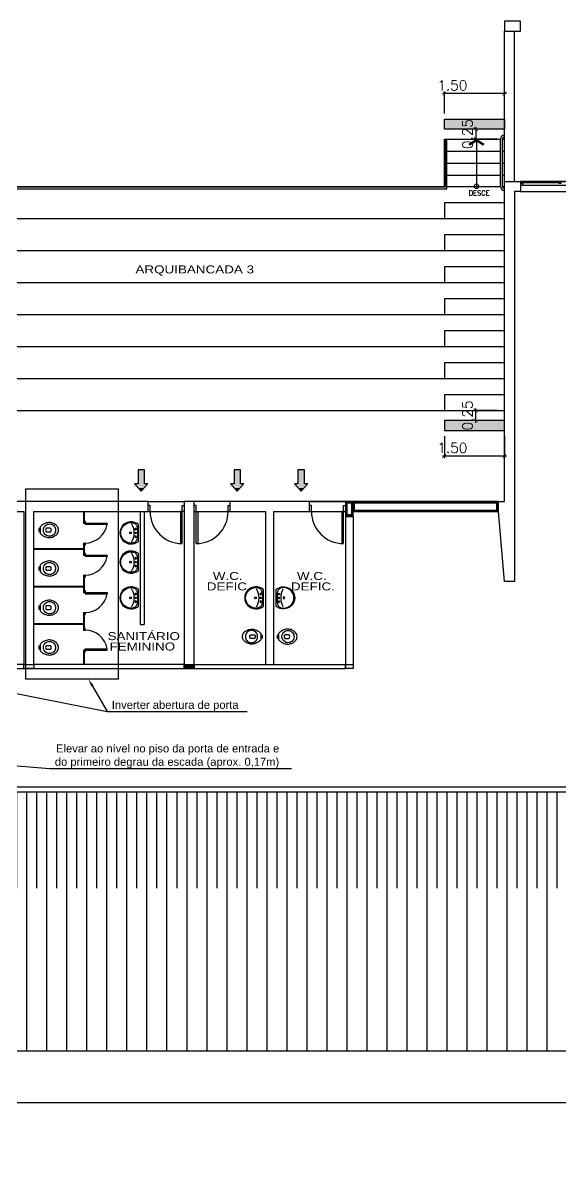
# Model space of a CAD drawing. Header units: millimetres. Extents: x 2541 to 2655, y 1921 to 2005.
# Drawn here: x 2601.49 to 2614.91, y 1921.32 to 1949.77 of the extents above; entities that cross this region are included whole.
import ezdxf
from ezdxf import colors
from ezdxf.entities.mleader import LeaderData, LeaderLine
from ezdxf.enums import TextEntityAlignment as Align
from ezdxf.math import Vec2, Vec3

# ---------------------------------------------------------------- set-up
doc = ezdxf.new("R2010")
doc.units = ezdxf.units.MM
for name, color, linetype in [('2', 7, 'Continuous'), ('3', 7, 'Continuous'), ('7', 8, 'Continuous'), ('EQUIP', 7, 'Continuous'), ('EQUIP_I', 7, 'Continuous'), ('INST NEO - Cotas', 8, 'Continuous'), ('INST NEO - Piso T Alerta', 50, 'Continuous'), ('INST NEO - Proj Original', 253, 'Continuous'), ('INST NEO - Sinal Placas', 30, 'Continuous'), ('INST NEO - Sinal+Texto', 10, 'Continuous')]:
    doc.layers.add(name, color=color, linetype=linetype)
doc.styles.add('arial', font='arial.ttf')
doc.styles.add('Letra 50MS', font='romans.shx', dxfattribs={"height": 0.075})
doc.styles.add('REGUA100', font='simplex.shx', dxfattribs={"width": 0.7})
doc.styles.add('STYLE19', font='arial.ttf', dxfattribs={"width": 1.2})
doc.styles.add('STYLE9', font='arial.ttf', dxfattribs={"width": 1.2})
doc.dimstyles.new('Cota50', dxfattribs={"dimtxt": 0.075, "dimasz": 0.1, "dimexe": 0.05, "dimexo": 0.05, "dimgap": 0.1, "dimtad": 1, "dimzin": 1, "dimdsep": 46, "dimtxsty": 'Letra 50MS', "dimblk": 'ARCHTICK', "dimcen": 0, "dimdle": 0.05, "dimclrd": 256, "dimclre": 256, "dimclrt": 1, "dimadec": 0, "dimazin": 0, "dimtfac": 1, "dimtmove": 0, "dimatfit": 3, "dimldrblk": 'ARCHTICK', "dimfxl": 1, "dimtolj": 1, "dimtzin": 0, "dimarcsym": 0})

# ---------------------------------------------------------------- blocks, each defined once
blk = doc.blocks.new('SAP7S__2')
at = {"layer": 'EQUIP', "color": 0, "linetype": 'ByBlock'}
blk.add_lwpolyline([(-4.4, -13), (-6.9, -13), (-7.4, -13, 0.207706), (-8.2, -13.3, 0.059368), (-13.2, -19, 0.082654), (-17.8, -29, 0.104255), (-18.6, -39, 0.107708), (-15.2, -49, 0.088187), (-9, -56, 0.163426), (0, -59, 0.163426), (9, -56, 0.088187), (15.2, -49, 0.107708), (18.6, -39, 0.104255), (17.8, -29, 0.082654), (13.2, -19, 0.059368), (8.2, -13.3, 0.207706), (7.4, -13), (6.9, -13), (4.4, -13, -0.380199), (3.6, -12.2), (3.6, -11.1, -0.087349), (3.7, -10.7, 0.172037), (3.7, -9.8, 0.102747), (3.6, -9.6, 0.167994), (3.1, -9.5), (0, -9.5), (-3.2, -9.5, 0.167994), (-3.6, -9.6, 0.102747), (-3.7, -9.8, 0.172037), (-3.7, -10.7, -0.087349), (-3.6, -11.1), (-3.6, -12.2, -0.380199)], format="xyb", close=True, dxfattribs=at)
at = {"layer": 'EQUIP_I'}
blk.add_line((4.4, -13), (-4.4, -13), dxfattribs=at)
for points in [[(0, -21.2, -0.268395), (13.3, -29, -0.179674), (15.1, -39, -0.170707), (10, -48, -0.179561), (0, -51.7, -0.179561), (-10, -48, -0.170707), (-15.1, -39, -0.179674), (-13.3, -29, -0.268395)], [(-3, -40.3, 0.183333), (3, -40.3, 0.302776), (4.4, -38), (4.4, -28.4, 0.370787), (-4.5, -28.4), (-4.5, -38, 0.302776)]]:
    blk.add_lwpolyline(points, format="xyb", close=True, dxfattribs=at)
blk = doc.blocks.new('SAL91CS2')
at = {"layer": 'EQUIP', "color": 0, "linetype": 'ByBlock'}
blk.add_lwpolyline([(0, -46.5, -0.404815), (-27.6, -19.6, -0.176085), (-21.5, -0.4, -0.232056), (-20.7, 0), (0, 0), (20.7, 0, -0.232056), (21.5, -0.4, -0.176085), (27.6, -19.6, -0.404715), (0, -46.5)], format="xyb", dxfattribs=at)
at = {"layer": 'EQUIP_I'}
for points in [[(0, -44.4, 0.404815), (25.6, -19.5, 0.074583), (25, -12.5, 0.158422), (21.3, -6.5, 0.150216), (15, -3.5, 0.021002), (6, -2.5, 0.008328), (0, -2.3, 0.008328), (-6, -2.5, 0.021002), (-15, -3.5, 0.150216), (-21.3, -6.5, 0.158422), (-25, -12.5, 0.074583), (-25.6, -19.5, 0.404815)], [(0, -21.8, 1), (0, -17.2, 1)], [(0, -8.7, 1), (0, -5.1, 1)]]:
    blk.add_lwpolyline(points, format="xyb", close=True, dxfattribs=at)
blk.add_lwpolyline([(22.8, -17.5, 0.040596), (21, -16.5, 0.125199), (0, -11.5, 0.125199), (-21, -16.5, 0.040596), (-22.8, -17.5)], format="xyb", dxfattribs=at)
for centre in [(-9.5, -6.9), (9.5, -6.9)]:
    blk.add_circle(centre, 1.75, dxfattribs=at)
blk = doc.blocks.new('_ArchTick')
at = {"color": 0, "const_width": 0.15}
blk.add_lwpolyline([(-0.5, -0.5), (0.5, 0.5)], dxfattribs=at)
blk = doc.blocks.new('*D184')
at = {"layer": 'INST NEO - Cotas', "lineweight": -2, "transparency": 16777216}
for p, q in [((2613.349, 1940.079), (2612.751, 1940.079)), ((2612.801, 1939.779), (2612.801, 1940.129)), ((2613.349, 1939.829), (2612.751, 1939.829))]:
    blk.add_line(p, q, dxfattribs=at)
at = {"layer": 'INST NEO - Cotas', "lineweight": -2, "transparency": 16777216, "xscale": 0.1, "yscale": 0.1, "zscale": 0.1}
for p, rotation in [((2612.801, 1940.079), 90), ((2612.801, 1939.829), 270)]:
    blk.add_blockref('_ArchTick', p, dxfattribs=dict(at, rotation=rotation))
at = {"layer": 'INST NEO - Cotas', "color": 1, "transparency": 16777216, "insert": (2612.596, 1939.954), "char_height": 0.075, "attachment_point": 5, "rotation": 90, "style": 'Letra 50MS'}
blk.add_mtext('\\A1;{\\H3.33333x;0.25}', dxfattribs=at)
blk = doc.blocks.new('*D185')
at = {"layer": 'INST NEO - Cotas', "lineweight": -2, "transparency": 16777216}
for p, q in [((2612.017, 1939.44), (2612.017, 1938.89)), ((2613.517, 1939.44), (2613.517, 1938.89)), ((2613.567, 1938.94), (2611.967, 1938.94))]:
    blk.add_line(p, q, dxfattribs=at)
at = {"layer": 'INST NEO - Cotas', "lineweight": -2, "transparency": 16777216, "xscale": 0.1, "yscale": 0.1, "zscale": 0.1, "rotation": 180}
blk.add_blockref('_ArchTick', (2612.017, 1938.94), dxfattribs=at)
at = {"layer": 'INST NEO - Cotas', "lineweight": -2, "transparency": 16777216, "xscale": 0.1, "yscale": 0.1, "zscale": 0.1}
blk.add_blockref('_ArchTick', (2613.517, 1938.94), dxfattribs=at)
at = {"layer": 'INST NEO - Cotas', "color": 1, "transparency": 16777216, "insert": (2612.216, 1939.145), "char_height": 0.075, "attachment_point": 5, "style": 'Letra 50MS'}
blk.add_mtext('\\A1;{\\H3.33333x;1.50}', dxfattribs=at)
blk = doc.blocks.new('*D186')
at = {"layer": 'INST NEO - Cotas', "lineweight": -2, "transparency": 16777216}
for p, q in [((2612.801, 1947.159), (2612.801, 1946.809)), ((2613.349, 1947.109), (2612.751, 1947.109)), ((2613.349, 1946.859), (2612.751, 1946.859))]:
    blk.add_line(p, q, dxfattribs=at)
at = {"layer": 'INST NEO - Cotas', "lineweight": -2, "transparency": 16777216, "xscale": 0.1, "yscale": 0.1, "zscale": 0.1}
for p, rotation in [((2612.801, 1947.109), 90), ((2612.801, 1946.859), 270)]:
    blk.add_blockref('_ArchTick', p, dxfattribs=dict(at, rotation=rotation))
at = {"layer": 'INST NEO - Cotas', "color": 1, "transparency": 16777216, "insert": (2612.596, 1946.984), "char_height": 0.075, "attachment_point": 5, "rotation": 90, "style": 'Letra 50MS'}
blk.add_mtext('\\A1;{\\H3.33333x;0.25}', dxfattribs=at)
blk = doc.blocks.new('*D187')
at = {"layer": 'INST NEO - Cotas', "lineweight": -2, "transparency": 16777216}
for p, q in [((2612.017, 1947.498), (2612.017, 1948.048)), ((2613.517, 1947.498), (2613.517, 1948.048)), ((2613.567, 1947.998), (2611.967, 1947.998))]:
    blk.add_line(p, q, dxfattribs=at)
at = {"layer": 'INST NEO - Cotas', "lineweight": -2, "transparency": 16777216, "xscale": 0.1, "yscale": 0.1, "zscale": 0.1, "rotation": 180}
blk.add_blockref('_ArchTick', (2612.017, 1947.998), dxfattribs=at)
at = {"layer": 'INST NEO - Cotas', "lineweight": -2, "transparency": 16777216, "xscale": 0.1, "yscale": 0.1, "zscale": 0.1}
blk.add_blockref('_ArchTick', (2613.517, 1947.998), dxfattribs=at)
at = {"layer": 'INST NEO - Cotas', "color": 1, "transparency": 16777216, "insert": (2612.216, 1948.203), "char_height": 0.075, "attachment_point": 5, "style": 'Letra 50MS'}
blk.add_mtext('\\A1;{\\H3.33333x;1.50}', dxfattribs=at)

msp = doc.modelspace()

# ---------------------------------------------------------------- hatches: boundary and pattern name
at = {"layer": 'INST NEO - Piso T Alerta'}
h = msp.add_hatch(color=256, dxfattribs=at)
h.dxf.hatch_style = 1
h.paths.add_polyline_path([(2612.017, 1947.109), (2612.017, 1947.359), (2613.517, 1947.359), (2613.517, 1947.109)])
h = msp.add_hatch(color=256, dxfattribs=at)
h.dxf.hatch_style = 1
h.paths.add_polyline_path([(2612.017, 1939.829), (2612.017, 1939.579), (2613.517, 1939.579), (2613.517, 1939.829)])
at = {"layer": 'INST NEO - Proj Original'}
h = msp.add_hatch(dxfattribs=at)
h.set_pattern_fill('LINE', color=256, scale=2, angle=90, style=0)
h.set_pattern_definition([(90, (2535.58893, 1915.30814), (-0.25, 2e-17), [])])
h.paths.add_polyline_path([(2613.642, 1928.147), (2613.642, 1930.549), (2597.767, 1930.549), (2597.767, 1928.147)])
h.paths.add_polyline_path([(2617.642, 1928.147), (2617.642, 1930.549), (2613.642, 1930.549), (2613.642, 1928.147)])
h.paths.add_polyline_path([(2625.517, 1928.147), (2625.517, 1930.549), (2617.642, 1930.549), (2617.642, 1928.147)])
h = msp.add_hatch(dxfattribs=at)
h.set_pattern_fill('LINE', color=256, scale=4, angle=90, style=0)
h.set_pattern_definition([(90, (2535.58893, 1915.30814), (-0.5, 3e-17), [])])
h.paths.add_polyline_path([(2597.767, 1928.147), (2597.767, 1924.079), (2613.642, 1924.079), (2613.642, 1928.147)])
h.paths.add_polyline_path([(2613.642, 1924.079), (2617.642, 1924.079), (2617.642, 1928.147), (2613.642, 1928.147)])
h.paths.add_polyline_path([(2617.642, 1928.147), (2617.642, 1924.079), (2625.517, 1924.079), (2625.517, 1928.147)])
h.paths.add_polyline_path([(2602.58, 1922.699), (2629.93, 1922.699), (2629.93, 1924.343), (2602.58, 1924.343)], flags=9)
h.paths.add_polyline_path([(2602.661, 1921.32), (2610.228, 1921.32), (2610.228, 1922.92), (2602.661, 1922.92)], flags=9)
at = {"layer": 'INST NEO - Sinal Placas'}
h = msp.add_hatch(color=256, dxfattribs=at)
h.dxf.hatch_style = 1
h.paths.add_polyline_path([(2604.385, 1938.128), (2604.279, 1938.247), (2604.366, 1938.247), (2604.366, 1938.599), (2604.526, 1938.599), (2604.526, 1938.247), (2604.613, 1938.247), (2604.507, 1938.128)])
h = msp.add_hatch(color=256, dxfattribs=at)
h.dxf.hatch_style = 1
h.paths.add_polyline_path([(2606.781, 1938.128), (2606.676, 1938.247), (2606.763, 1938.247), (2606.763, 1938.599), (2606.923, 1938.599), (2606.923, 1938.247), (2607.01, 1938.247), (2606.904, 1938.128)])
h = msp.add_hatch(color=256, dxfattribs=at)
h.dxf.hatch_style = 1
h.paths.add_polyline_path([(2608.38, 1938.128), (2608.274, 1938.247), (2608.361, 1938.247), (2608.361, 1938.599), (2608.521, 1938.599), (2608.521, 1938.247), (2608.608, 1938.247), (2608.503, 1938.128)])
h = msp.add_hatch(color=7, dxfattribs=at)
h.dxf.hatch_style = 1
h.paths.add_polyline_path([(2604.385, 1938.128), (2604.507, 1938.128), (2604.446, 1938.059)])
h = msp.add_hatch(color=7, dxfattribs=at)
h.dxf.hatch_style = 1
h.paths.add_polyline_path([(2606.781, 1938.128), (2606.904, 1938.128), (2606.843, 1938.059)])
h = msp.add_hatch(color=7, dxfattribs=at)
h.dxf.hatch_style = 1
h.paths.add_polyline_path([(2608.38, 1938.128), (2608.503, 1938.128), (2608.441, 1938.059)])

# ---------------------------------------------------------------- linework, layer by layer
at = {"layer": '2'}
for p, q in [((2603.042, 1937.267), (2603.042, 1937.237)), ((2603.042, 1937.267), (2603.592, 1937.267)), ((2603.042, 1937.237), (2603.592, 1937.237)), ((2603.592, 1937.267), (2603.592, 1937.237)), ((2603.042, 1936.467), (2603.042, 1936.437)), ((2603.042, 1936.467), (2603.592, 1936.467)), ((2603.042, 1936.437), (2603.592, 1936.437)), ((2603.592, 1936.467), (2603.592, 1936.437)), ((2603.042, 1935.529), (2603.042, 1935.499)), ((2603.042, 1935.529), (2603.592, 1935.529)), ((2603.042, 1935.499), (2603.592, 1935.499)), ((2603.592, 1935.529), (2603.592, 1935.499)), ((2603.042, 1934.092), (2603.042, 1934.122)), ((2603.042, 1934.122), (2603.592, 1934.122)), ((2603.042, 1934.092), (2603.592, 1934.092)), ((2603.592, 1934.092), (2603.592, 1934.122))]:
    msp.add_line(p, q, dxfattribs=at)
at = {"layer": '3'}
for p, q in [((2602.992, 1937.317), (2603.042, 1937.317)), ((2602.992, 1937.267), (2603.042, 1937.267)), ((2602.992, 1936.767), (2603.042, 1936.767)), ((2602.992, 1936.717), (2603.042, 1936.717)), ((2602.992, 1936.517), (2603.042, 1936.517)), ((2602.992, 1936.467), (2603.042, 1936.467)), ((2602.992, 1935.967), (2603.042, 1935.967)), ((2602.992, 1935.917), (2603.042, 1935.917)), ((2602.992, 1935.579), (2603.042, 1935.579)), ((2602.992, 1935.529), (2603.042, 1935.529)), ((2602.992, 1935.029), (2603.042, 1935.029)), ((2602.992, 1934.979), (2603.042, 1934.979)), ((2602.992, 1934.642), (2603.042, 1934.642)), ((2602.992, 1934.592), (2603.042, 1934.592)), ((2602.992, 1934.092), (2603.042, 1934.092)), ((2602.992, 1934.042), (2603.042, 1934.042))]:
    msp.add_line(p, q, dxfattribs=at)
at = {"layer": '3', "const_width": 0.05}
for points in [[(2603.017, 1937.317), (2603.017, 1937.267)], [(2603.017, 1936.767), (2603.017, 1936.717)], [(2603.017, 1936.517), (2603.017, 1936.467)], [(2603.017, 1935.967), (2603.017, 1935.917)], [(2603.017, 1935.579), (2603.017, 1935.529)], [(2603.017, 1935.029), (2603.017, 1934.979)], [(2603.017, 1934.592), (2603.017, 1934.642)], [(2603.017, 1934.042), (2603.017, 1934.092)]]:
    msp.add_lwpolyline(points, dxfattribs=at)
at = {"layer": '7'}
for p, q in [((2603.042, 1937.317), (2603.042, 1937.267)), ((2603.042, 1936.767), (2603.042, 1936.717)), ((2603.042, 1936.517), (2603.042, 1936.467)), ((2603.042, 1935.967), (2603.042, 1935.917)), ((2603.042, 1935.579), (2603.042, 1935.529)), ((2603.042, 1935.029), (2603.042, 1934.979)), ((2603.042, 1934.592), (2603.042, 1934.642)), ((2603.042, 1934.042), (2603.042, 1934.092))]:
    msp.add_line(p, q, dxfattribs=at)
for centre, start, end in [((2603.042, 1937.323), 270, 351.0308), ((2603.042, 1936.523), 270, 351.0308), ((2603.042, 1935.586), 270, 351.0308), ((2603.042, 1934.035), 8.9692, 90)]:
    msp.add_arc(centre, 0.557, start, end, dxfattribs=at)
at = {"layer": 'INST NEO - Piso T Alerta', "color": 7}
for points in [[(2613.517, 1947.359), (2613.517, 1947.109), (2612.017, 1947.109), (2612.017, 1947.359)], [(2613.517, 1939.579), (2613.517, 1939.829), (2612.017, 1939.829), (2612.017, 1939.579)]]:
    msp.add_lwpolyline(points, close=True, dxfattribs=at)
at = {"layer": 'INST NEO - Proj Original'}
for p, q in [((2613.517, 1945.804), (2613.517, 1949.554)), ((2613.767, 1945.804), (2613.767, 1949.554)), ((2612.82, 1946.869), (2612.82, 1945.679)), ((2613.417, 1945.679), (2613.417, 1946.859)), ((2613.467, 1945.679), (2613.467, 1946.859)), ((2612.017, 1946.559), (2612.037, 1946.559)), ((2612.077, 1946.559), (2613.417, 1946.559)), ((2613.467, 1946.559), (2613.517, 1946.559)), ((2612.017, 1946.259), (2612.037, 1946.259)), ((2612.077, 1946.259), (2613.417, 1946.259)), ((2613.467, 1946.259), (2613.517, 1946.259)), ((2612.017, 1945.959), (2612.037, 1945.959)), ((2612.077, 1945.959), (2613.417, 1945.959)), ((2613.467, 1945.959), (2613.517, 1945.959)), ((2613.917, 1945.804), (2619.642, 1945.804)), ((2613.917, 1945.804), (2613.917, 1945.554)), ((2615.867, 1945.804), (2613.967, 1945.804)), ((2614.862, 1945.784), (2613.992, 1945.784)), ((2614.862, 1945.784), (2613.992, 1945.784)), ((2614.862, 1945.784), (2613.992, 1945.784)), ((2614.862, 1945.774), (2613.992, 1945.774)), ((2614.862, 1945.774), (2613.992, 1945.774)), ((2614.862, 1945.774), (2613.992, 1945.774)), ((2614.862, 1945.764), (2613.992, 1945.764)), ((2614.862, 1945.764), (2613.992, 1945.764)), ((2614.862, 1945.764), (2613.992, 1945.764)), ((2613.917, 1945.554), (2619.642, 1945.554)), ((2613.917, 1945.554), (2615.917, 1945.554)), ((2615.867, 1945.704), (2613.967, 1945.704)), ((2612.017, 1945.279), (2612.017, 1944.879)), ((2612.017, 1945.279), (2613.517, 1945.279)), ((2569.767, 1944.879), (2613.517, 1944.879)), ((2612.017, 1944.479), (2613.517, 1944.479)), ((2612.017, 1944.479), (2612.017, 1944.079)), ((2569.767, 1944.079), (2613.517, 1944.079)), ((2612.017, 1943.679), (2613.517, 1943.679)), ((2612.017, 1943.679), (2612.017, 1943.279)), ((2569.767, 1943.279), (2613.517, 1943.279)), ((2612.017, 1942.879), (2613.517, 1942.879)), ((2612.017, 1942.879), (2612.017, 1942.479)), ((2569.767, 1942.479), (2613.517, 1942.479)), ((2612.017, 1942.079), (2613.517, 1942.079)), ((2612.017, 1942.079), (2612.017, 1941.679)), ((2569.767, 1941.679), (2613.517, 1941.679)), ((2612.017, 1941.279), (2613.517, 1941.279)), ((2612.017, 1941.279), (2612.017, 1940.879)), ((2569.767, 1940.879), (2613.517, 1940.879)), ((2612.017, 1940.479), (2613.517, 1940.479)), ((2612.017, 1940.479), (2612.017, 1940.079)), ((2600.575, 1940.079), (2613.517, 1940.079)), ((2605.767, 1937.554), (2605.767, 1937.804)), ((2606.667, 1937.554), (2606.667, 1937.804)), ((2608.647, 1937.554), (2608.647, 1937.804)), ((2609.547, 1937.774), (2609.547, 1937.482)), ((2604.417, 1937.554), (2604.417, 1934.729)), ((2604.517, 1937.554), (2604.517, 1934.729)), ((2604.667, 1937.554), (2605.467, 1937.554)), ((2607.557, 1933.729), (2607.557, 1937.554)), ((2607.757, 1933.729), (2607.757, 1937.554)), ((2608.697, 1937.554), (2609.497, 1937.554)), ((2609.547, 1937.434), (2609.547, 1933.629)), ((2609.737, 1937.434), (2609.737, 1933.629)), ((2604.417, 1934.729), (2604.517, 1934.729)), ((2605.767, 1933.729), (2609.547, 1933.729)), ((2605.767, 1933.629), (2609.547, 1933.629)), ((2609.737, 1933.629), (2609.547, 1933.629)), ((2597.637, 1930.679), (2625.517, 1930.679)), ((2597.767, 1930.549), (2625.517, 1930.549)), ((2597.767, 1924.079), (2625.517, 1924.079))]:
    msp.add_line(p, q, dxfattribs=at)
for points in [[(2540.537, 2004.876), (2654.937, 2004.876), (2654.937, 1922.776), (2540.537, 1922.776)], [(2613.517, 1949.554), (2613.917, 1949.554), (2613.917, 1949.804), (2613.517, 1949.804)], [(2613.967, 1945.804), (2613.917, 1945.804), (2613.917, 1945.759), (2613.967, 1945.759)], [(2613.967, 1945.764), (2613.992, 1945.764), (2613.992, 1945.784), (2613.967, 1945.784)], [(2613.967, 1945.764), (2613.992, 1945.764), (2613.992, 1945.784), (2613.967, 1945.784)], [(2613.967, 1945.764), (2613.992, 1945.764), (2613.992, 1945.784), (2613.967, 1945.784)], [(2613.967, 1945.764), (2613.992, 1945.764), (2613.992, 1945.784), (2613.967, 1945.784)], [(2613.967, 1945.764), (2613.992, 1945.764), (2613.992, 1945.784), (2613.967, 1945.784)], [(2613.967, 1945.764), (2613.992, 1945.764), (2613.992, 1945.784), (2613.967, 1945.784)], [(2614.887, 1945.784), (2614.862, 1945.784), (2614.862, 1945.764), (2614.887, 1945.764)], [(2614.887, 1945.784), (2614.862, 1945.784), (2614.862, 1945.764), (2614.887, 1945.764)], [(2614.887, 1945.784), (2614.862, 1945.784), (2614.862, 1945.764), (2614.887, 1945.764)], [(2614.937, 1945.804), (2614.887, 1945.804), (2614.887, 1945.759), (2614.937, 1945.759)], [(2609.737, 1937.804), (2609.547, 1937.804), (2609.547, 1937.434), (2609.737, 1937.434)], [(2605.467, 1936.754), (2605.467, 1937.554), (2605.427, 1937.554), (2605.427, 1936.754)], [(2605.817, 1936.754), (2605.817, 1937.554), (2605.857, 1937.554), (2605.857, 1936.754)], [(2609.497, 1936.754), (2609.497, 1937.554), (2609.457, 1937.554), (2609.457, 1936.754)], [(2601.517, 1933.729), (2601.767, 1933.729), (2601.767, 1933.629), (2601.517, 1933.629)], [(2605.517, 1933.729), (2605.767, 1933.729), (2605.767, 1933.629), (2605.517, 1933.629)], [(2609.547, 1933.729), (2609.737, 1933.729), (2609.737, 1933.629), (2609.547, 1933.629)]]:
    msp.add_lwpolyline(points, close=True, dxfattribs=at)
for points in [[(2569.867, 1946.879), (2571.267, 1946.879), (2571.267, 1945.679), (2612.037, 1945.679)], [(2612.017, 1945.679), (2612.017, 1946.859), (2613.417, 1946.859)], [(2613.467, 1946.859), (2613.517, 1946.859)], [(2613.517, 1945.804), (2613.917, 1945.804), (2613.917, 1945.554), (2613.767, 1945.554), (2613.767, 1945.554), (2613.767, 1935.804), (2613.517, 1935.804), (2613.367, 1937.554), (2613.367, 1937.804), (2613.517, 1937.804), (2613.517, 1945.804)], [(2613.927, 1945.804), (2613.967, 1945.804), (2613.967, 1945.704), (2613.917, 1945.704)], [(2612.077, 1945.679), (2613.417, 1945.679)], [(2613.467, 1945.679), (2613.517, 1945.679)], [(2613.367, 1937.804), (2605.767, 1937.804), (2605.517, 1937.804), (2605.517, 1933.729), (2601.767, 1933.729), (2601.767, 1937.554), (2604.617, 1937.554), (2604.617, 1937.804), (2598.667, 1937.804), (2598.667, 1937.554), (2601.517, 1937.554), (2601.517, 1933.729), (2597.767, 1933.729), (2597.767, 1937.804), (2597.517, 1937.804), (2597.517, 1933.629), (2605.767, 1933.629), (2605.767, 1937.554), (2607.557, 1937.554)], [(2604.617, 1937.804), (2604.617, 1937.804), (2605.517, 1937.804), (2605.517, 1937.804)], [(2608.647, 1937.804), (2608.647, 1937.804), (2609.547, 1937.804), (2609.547, 1937.804)], [(2604.617, 1937.554), (2604.667, 1937.554), (2604.667, 1937.704), (2604.617, 1937.704)], [(2605.517, 1937.554), (2605.467, 1937.554), (2605.467, 1937.704), (2605.517, 1937.704)], [(2605.767, 1937.554), (2605.817, 1937.554), (2605.817, 1937.704), (2605.767, 1937.704)], [(2606.667, 1937.554), (2606.617, 1937.554), (2606.617, 1937.704), (2606.667, 1937.704)], [(2607.757, 1937.554), (2609.547, 1937.554)], [(2608.647, 1937.554), (2608.697, 1937.554), (2608.697, 1937.704), (2608.647, 1937.704)], [(2609.547, 1937.554), (2609.497, 1937.554), (2609.497, 1937.704), (2609.547, 1937.704)], [(2609.737, 1937.554), (2613.367, 1937.554)]]:
    msp.add_lwpolyline(points, dxfattribs=at)
msp.add_lwpolyline([(2612.037, 1946.819), (2612.037, 1945.659), (2571.247, 1945.659), (2571.247, 1946.839, 1), (2571.207, 1946.839), (2571.207, 1945.619), (2612.077, 1945.619), (2612.077, 1946.819, 1)], format="xyb", close=True, dxfattribs=at)
for points, const_width in [([(2609.707, 1937.774), (2609.577, 1937.774), (2609.577, 1937.464), (2609.707, 1937.464)], 0.05), ([(2609.767, 1937.774), (2613.33, 1937.774), (2613.33, 1937.584), (2609.767, 1937.584)], 0.04), ([(2605.547, 1933.699), (2605.737, 1933.699), (2605.737, 1933.659), (2605.547, 1933.659)], 0.05)]:
    msp.add_lwpolyline(points, close=True, dxfattribs=dict(at, const_width=const_width))
at = {"layer": 'INST NEO - Proj Original', "const_width": 0.05}
for points in [[(2603.017, 1937.554), (2603.017, 1937.317)], [(2601.767, 1936.617), (2603.017, 1936.617)], [(2603.017, 1936.717), (2603.017, 1936.517)], [(2603.017, 1935.917), (2603.017, 1935.579)], [(2601.767, 1935.679), (2603.017, 1935.679)], [(2603.017, 1934.979), (2603.017, 1934.642)], [(2601.767, 1934.742), (2603.017, 1934.742)], [(2603.017, 1934.042), (2603.017, 1933.729)]]:
    msp.add_lwpolyline(points, dxfattribs=at)
at = {"layer": 'INST NEO - Proj Original'}
msp.add_circle((2612.82, 1945.679), 0.0562, dxfattribs=at)
for centre, radius, start, end in [((2613.517, 1946.859), 0.1, 90, 180), ((2613.517, 1946.859), 0.05, 90, 180), ((2613.517, 1945.679), 0.1, 180, 270), ((2613.517, 1945.679), 0.05, 180, 270), ((2605.467, 1937.554), 0.8, 180, 270), ((2605.817, 1937.554), 0.8, 270, 0), ((2609.497, 1937.554), 0.8, 180, 270)]:
    msp.add_arc(centre, radius, start, end, dxfattribs=at)
for points in [[(2612.82, 1946.869), (2612.62, 1946.743), (2612.82, 1946.798), (2612.651, 1946.692)], [(2612.82, 1946.869), (2613.02, 1946.743), (2612.82, 1946.798), (2612.988, 1946.692)]]:
    msp.add_solid(points, dxfattribs=at)
at = {"layer": 'INST NEO - Sinal Placas', "color": 7}
for p, q in [((2604.385, 1938.128), (2604.507, 1938.128)), ((2606.781, 1938.128), (2606.904, 1938.128)), ((2608.38, 1938.128), (2608.503, 1938.128))]:
    msp.add_line(p, q, dxfattribs=at)
for points in [[(2604.613, 1938.247), (2604.526, 1938.247), (2604.526, 1938.599), (2604.366, 1938.599), (2604.366, 1938.247), (2604.279, 1938.247), (2604.446, 1938.059)], [(2607.01, 1938.247), (2606.923, 1938.247), (2606.923, 1938.599), (2606.763, 1938.599), (2606.763, 1938.247), (2606.676, 1938.247), (2606.843, 1938.059)], [(2608.608, 1938.247), (2608.521, 1938.247), (2608.521, 1938.599), (2608.361, 1938.599), (2608.361, 1938.247), (2608.274, 1938.247), (2608.441, 1938.059)]]:
    msp.add_lwpolyline(points, close=True, dxfattribs=at)
at = {"layer": 'INST NEO - Sinal+Texto'}
msp.add_lwpolyline([(2601.565, 1938.123), (2603.869, 1938.123), (2603.869, 1933.367), (2601.565, 1933.367)], close=True, dxfattribs=at)
at = {"layer": 'INST NEO - Sinal+Texto', "color": 10, "linetype": 'ByBlock', "lineweight": -2}
msp.add_lwpolyline([(2599.431, 1933.382), (2603.597, 1932.557)], dxfattribs=at)

# ---------------------------------------------------------------- block references
at = {"layer": 'INST NEO - Proj Original'}
for name, p, xscale, yscale, zscale, rotation in [('SAP7S__2', (2601.789, 1937.091), 0.01000000000021828, 0.01000000000021828, 0.01000000000021828, 90), ('SAL91CS2', (2604.376, 1937.02), -0.009999999999990905, 0.009999999999990905, 0.009999999999990905, 270), ('SAL91CS2', (2604.376, 1936.291), -0.009999999999990905, 0.009999999999990905, 0.009999999999990905, 270), ('SAP7S__2', (2601.789, 1936.131), 0.01000000000021828, 0.01000000000021828, 0.01000000000021828, 90), ('SAL91CS2', (2604.376, 1935.397), -0.009999999999990905, 0.009999999999990905, 0.009999999999990905, 270), ('SAL91CS2', (2607.496, 1935.397), -0.009999999999990905, 0.009999999999990905, 0.009999999999990905, 270), ('SAL91CS2', (2607.816, 1935.397), 0.009999999999990905, 0.009999999999990905, 0.009999999999990905, 90), ('SAP7S__2', (2601.789, 1935.151), 0.01000000000021828, 0.01000000000021828, 0.01000000000021828, 90), ('SAP7S__2', (2601.789, 1934.157), 0.01000000000021828, 0.01000000000021828, 0.01000000000021828, 90), ('SAP7S__2', (2607.564, 1934.429), -0.01000000000021828, 0.01000000000021828, 0.01, 270), ('SAP7S__2', (2607.747, 1934.429), 0.01000000000021828, 0.01000000000021828, 0.01000000000021828, 90)]:
    msp.add_blockref(name, p, dxfattribs=dict(at, xscale=xscale, yscale=yscale, zscale=zscale, rotation=rotation))

# ---------------------------------------------------------------- texts
at = {"layer": 'INST NEO - Proj Original', "style": 'REGUA100'}
msp.add_text('DESCE', height=0.12, dxfattribs=at).set_placement((2612.629, 1945.512), align=Align.MIDDLE_LEFT)
at = {"layer": 'INST NEO - Proj Original', "width": 1.2}
for s, style, p in [('ARQUIBANCADA 3', 'STYLE19', (2604.301, 1943.504)), ('DEFIC.', 'STYLE19', (2606.083, 1935.583)), ('W.C.', 'STYLE9', (2606.234, 1935.844)), ('DEFIC.', 'STYLE19', (2608.184, 1935.583)), ('W.C.', 'STYLE9', (2608.335, 1935.844)), ('SANITÁRIO', 'STYLE9', (2603.605, 1934.341)), ('FEMININO', 'STYLE19', (2603.654, 1934.081))]:
    msp.add_text(s, height=0.2, dxfattribs=dict(at, style=style)).set_placement(p)

# ---------------------------------------------------------------- dimensions: what is measured, and where the dimension line sits
at = {"layer": 'INST NEO - Cotas'}
for base, p1, p2, angle, picture, middle in [((2612.017, 1947.998), (2613.517, 1947.448), (2612.017, 1947.448), 180, '*D187', (2612.216, 1947.998)), ((2612.801, 1946.859), (2613.399, 1947.109), (2613.399, 1946.859), 270, '*D186', (2612.801, 1946.984)), ((2612.801, 1940.079), (2613.399, 1939.829), (2613.399, 1940.079), 90, '*D184', (2612.801, 1939.954)), ((2612.017, 1938.94), (2613.517, 1939.49), (2612.017, 1939.49), 180, '*D185', (2612.216, 1938.94))]:
    dim = msp.add_linear_dim(base=base, p1=p1, p2=p2, angle=angle, text='{\\H3.33333x;<>}', dimstyle='Cota50', override={"dimgap": 0.08}, dxfattribs=at)
    dim.commit()
    dim.dimension.update_dxf_attribs({"geometry": picture, "text_midpoint": middle, "dimtype": 160})

# ---------------------------------------------------------------- leaders
at = {"layer": 'INST NEO - Sinal+Texto'}
ml = msp.add_multileader_mtext('Standard', dxfattribs=at)
ml.set_content('Inverter abertura de porta', color=256, style='arial')
ml.set_leader_properties(color=10)
ml.build(insert=Vec2(0, 0))
ml.multileader.update_dxf_attribs({"text_left_attachment_type": 5, "text_right_attachment_type": 5, "dogleg_length": 0.05, "arrow_head_size": 0.2})
ctx = ml.context
ctx.base_point, ctx.char_height, ctx.arrow_head_size, ctx.landing_gap_size, ctx.plane_origin = Vec3(2603.647, 1932.557), 0.2, 0.2, 0.1, Vec3(2610.094, 1937.791)
ctx.left_attachment, ctx.right_attachment, ctx.text_align_type = 5, 5, 2
notes = []
notes.append((ctx, [(1, (1, 1, 0), (2603.597, 1932.557), (1, 0), 0.05, [(0, [(2603.126, 1933.367)], 0, [])])]))
ctx.mtext.insert, ctx.mtext.width, ctx.mtext.alignment, ctx.mtext.line_spacing_style, ctx.mtext.flow_direction = Vec3(2606.878, 1932.824), 3.48451, 3, 2, 5
ml = msp.add_multileader_mtext('Standard', dxfattribs=at)
ml.set_content('Elevar ao nível no piso da porta de entrada e do primeiro degrau da escada (aprox. 0,17m)', color=256, style='arial')
ml.set_leader_properties(color=10)
ml.build(insert=Vec2(0, 0))
ml.multileader.update_dxf_attribs({"text_left_attachment_type": 5, "text_right_attachment_type": 5, "dogleg_length": 0.05, "arrow_head_size": 0.2})
ctx = ml.context
ctx.base_point, ctx.char_height, ctx.arrow_head_size, ctx.landing_gap_size, ctx.plane_origin = Vec3(2602.206, 1931.135), 0.2, 0.2, 0.1, Vec3(2608.653, 1936.369)
ctx.left_attachment, ctx.right_attachment, ctx.text_align_type = 5, 5, 2
notes.append((ctx, [(1, (1, 1, 0), (2602.156, 1931.135), (1, 0), 0.05, [(0, [(2596.785, 1931.587)], 0, [])])]))
ctx.mtext.insert, ctx.mtext.width, ctx.mtext.alignment, ctx.mtext.line_spacing_style, ctx.mtext.flow_direction = Vec3(2607.893, 1931.735), 5.83161, 3, 2, 5
for ctx, leaders in notes:
    for number, flags, end, landing, length, lines in leaders:
        leader = LeaderData()
        leader.index, (leader.has_last_leader_line, leader.has_dogleg_vector, leader.attachment_direction) = number, flags
        leader.last_leader_point, leader.dogleg_vector, leader.dogleg_length = Vec3(end), Vec3(landing), length
        for number, points, colour, breaks in lines:
            line = LeaderLine()
            line.index, line.vertices, line.color, line.breaks = number, Vec3.list(points), colors.encode_raw_color(colour), breaks
            leader.lines.append(line)
        ctx.leaders.append(leader)

doc.saveas('drawing.dxf')
